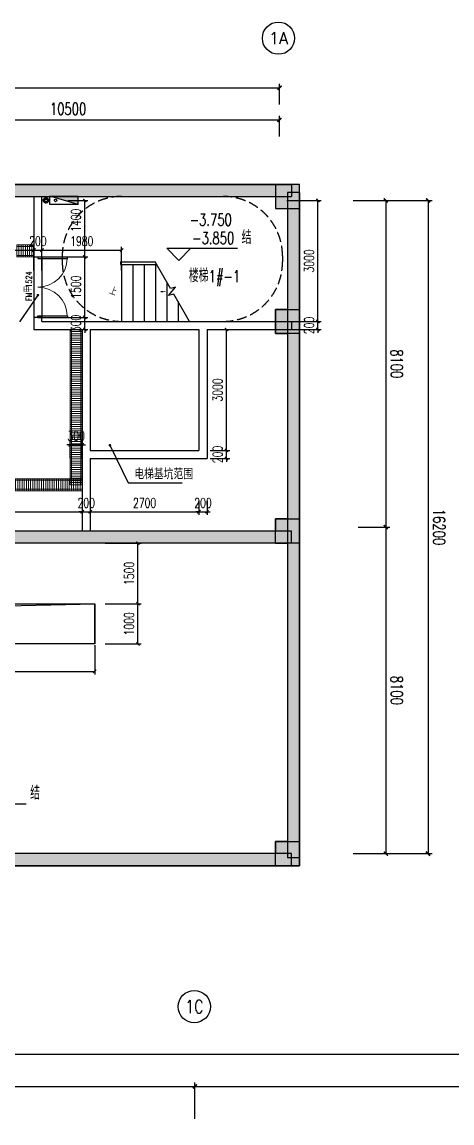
# Model space of a CAD drawing. Extents: x -474411 to 577939, y 0 to 1014176.
# Drawn here: x -165249 to -154570, y 838940 to 866246 of the extents above; entities that cross this region are included whole.
import ezdxf
from ezdxf.enums import TextEntityAlignment as Align

# ---------------------------------------------------------------- set-up
doc = ezdxf.new("R2010")
doc.units = 0
doc.header["$LTSCALE"] = 1000
doc.header["$MEASUREMENT"] = 0
doc.linetypes.add('DASH', pattern=[0.35, 0.25, -0.1])
doc.layers.get('Defpoints').update_dxf_attribs({"color": 210})
for name, color, linetype in [('A-AXIS-D', 1, 'Continuous'), ('A-AXIS-DP', 126, 'Continuous'), ('A-AXIS-SYMB', 3, 'Continuous'), ('A-STAIR', 150, 'Continuous'), ('A-TEXT', 61, 'Continuous'), ('A-WINDOW', 140, 'Continuous'), ('A-防火门窗', 1, 'Continuous'), ('AS-COLN', 6, 'Continuous'), ('AS-WALL', 40, 'Continuous'), ('AS-结构边线层', 200, 'Continuous'), ('PUB_HATCH', 8, 'Continuous'), ('PUB_TEXT', 7, 'Continuous'), ('SB_ZF消火栓', 10, 'Continuous'), ('建-墙-填充', 8, 'Continuous'), ('建-文字', 7, 'Continuous'), ('建-标高', 3, 'Continuous'), ('建-箭头', 3, 'Continuous'), ('建-门窗编号', 7, 'Continuous')]:
    doc.layers.add(name, color=color, linetype=linetype)
doc.layers.add('A-WALL-HATCH', color=8, linetype='Continuous', lineweight=13)
doc.layers.add('LG-ZF消防', color=1, linetype='Continuous', lineweight=60)
doc.styles.add('_TCH_AXIS', font='COMPLEX', dxfattribs={"bigfont": 'GBCBIG'})
doc.styles.add('_TCH_DIM', font='SIMPLEX', dxfattribs={"bigfont": 'GBCBIG'})
doc.styles.add('_TCH_DIM_T3', font='SIMPLEX', dxfattribs={"width": 0.705882, "bigfont": 'GBCBIG'})
doc.styles.add('A-DIM_T3', font='SIMPLEX', dxfattribs={"width": 0.705882, "bigfont": 'GBCBIG'})
doc.styles.add('A-STANDARD', font='SIMPLEX', dxfattribs={"bigfont": 'GBCBIG'})
doc.styles.add('A-WIN-LABEL', font='SIMPLEX', dxfattribs={"bigfont": 'GBCBIG'})
doc.dimstyles.new('_TCH_ARCH&&100', dxfattribs={"dimtxt": 297.5, "dimasz": 100, "dimexe": 100, "dimexo": 100, "dimgap": 126.25, "dimtad": 1, "dimdec": 0, "dimzin": 0, "dimdsep": 46, "dimtxsty": '_TCH_DIM_T3', "dimblk": 'ARCHTICK', "dimcen": 0.09, "dimclrt": 7, "dimazin": 2, "dimtfac": 1, "dimtdec": 0, "dimtix": 1, "dimtmove": 2, "dimatfit": 3, "dimfxl": 0, "dimtolj": 1, "dimtzin": 0, "dimarcsym": 0})
doc.dimstyles.new('_TCH_ARCH&&80', dxfattribs={"dimtxt": 238, "dimasz": 80, "dimexe": 80, "dimexo": 80, "dimgap": 101, "dimtad": 1, "dimdec": 0, "dimzin": 0, "dimdsep": 46, "dimtxsty": '_TCH_DIM_T3', "dimblk": 'ARCHTICK', "dimcen": 0.09, "dimclrt": 7, "dimazin": 2, "dimtfac": 1, "dimtdec": 0, "dimtix": 1, "dimtmove": 2, "dimatfit": 3, "dimfxl": 0, "dimtolj": 1, "dimtzin": 0, "dimarcsym": 0})
doc.dimstyles.new('A-DIM&&100', dxfattribs={"dimtxt": 297.5, "dimasz": 100, "dimexe": 100, "dimexo": 100, "dimgap": 126.25, "dimtad": 1, "dimdec": 0, "dimzin": 0, "dimdsep": 46, "dimtxsty": 'A-DIM_T3', "dimblk": 'ARCHTICK', "dimcen": 0.09, "dimclrt": 7, "dimazin": 2, "dimtfac": 1, "dimtdec": 0, "dimtix": 1, "dimtmove": 2, "dimatfit": 3, "dimfxl": 0, "dimtolj": 1, "dimtzin": 0, "dimarcsym": 0})

# ---------------------------------------------------------------- blocks, each defined once
blk = doc.blocks.new('43243')
at = {"layer": 'AS-结构边线层', "color": 8}
for points in [[(-173954, 845320), (-158354, 845320), (-158354, 862220), (-173954, 862220)], [(-171854, 851820), (-163444, 851820), (-163444, 850820), (-171854, 850820)]]:
    blk.add_lwpolyline(points, close=True, dxfattribs=at)
blk.add_lwpolyline([(-171854, 850820), (-171490, 851630), (-163444, 851820)], dxfattribs=at)
blk = doc.blocks.new('234243242332')
at = {"layer": 'SB_ZF消火栓'}
blk.add_hatch(color=8, dxfattribs=at).paths.add_polyline_path([(-164554, 861923), (-163854, 861923), (-163854, 861723)])
at = {"layer": 'LG-ZF消防', "color": 8, "linetype": 'Continuous'}
blk.add_circle((-164654, 861823), 50, dxfattribs=at)
at = {"layer": 'SB_ZF消火栓', "color": 8}
for p, q in [((-164554, 861723), (-164554, 861923)), ((-164554, 861923), (-163854, 861923)), ((-163854, 861723), (-164554, 861923)), ((-163854, 861723), (-163854, 861923)), ((-163854, 861723), (-164554, 861723))]:
    blk.add_line(p, q, dxfattribs=at)
blk.add_circle((-164414, 861823), 32.5, dxfattribs=at)
blk = doc.blocks.new('w4324323333')
at = {"layer": 'AS-COLN', "color": 8, "ltscale": 500}
for points in [[(-158954, 861620), (-158354, 861620), (-158354, 862220), (-158954, 862220)], [(-158954, 859120), (-158354, 859120), (-158354, 858520), (-158954, 858520)], [(-158954, 853920), (-158354, 853920), (-158354, 853320), (-158954, 853320)], [(-158954, 845920), (-158357, 845920), (-158357, 845320), (-158954, 845320)]]:
    blk.add_lwpolyline(points, close=True, dxfattribs=at)
blk = doc.blocks.new('_ArchTick')
at = {"color": 0, "linetype": 'ByBlock', "const_width": 0.4}
blk.add_lwpolyline([(-0.5, -0.5), (0.5, 0.5)], dxfattribs=at)
blk = doc.blocks.new('*D1062')
at = {"layer": 'A-AXIS-DP', "color": 0, "lineweight": -2}
for p, q in [((-160574, 858620), (-160091, 858620)), ((-160171, 855620), (-160171, 858620)), ((-160574, 855620), (-160091, 855620))]:
    blk.add_line(p, q, dxfattribs=at)
at = {"layer": 'Defpoints', "color": 0}
for p in [(-160654, 858620), (-160171, 858620), (-160654, 855620)]:
    blk.add_point(p, dxfattribs=at)
at = {"layer": 'A-AXIS-DP', "color": 0, "lineweight": -2, "xscale": 80, "yscale": 80, "zscale": 80}
for p, rotation in [((-160171, 858620), 90), ((-160171, 855620), 270)]:
    blk.add_blockref('_ArchTick', p, dxfattribs=dict(at, rotation=rotation))
at = {"layer": 'A-AXIS-DP', "color": 7, "insert": (-160391, 857120), "char_height": 238, "attachment_point": 5, "rotation": 90, "style": '_TCH_DIM_T3'}
blk.add_mtext('\\A1;3000', dxfattribs=at)
blk = doc.blocks.new('*D1061')
at = {"layer": 'A-AXIS-DP', "color": 0, "lineweight": -2}
for p, q in [((-160574, 855620), (-160091, 855620)), ((-160171, 855620), (-160171, 855700)), ((-160171, 855420), (-160171, 855620)), ((-160574, 855420), (-160091, 855420)), ((-160171, 855420), (-160171, 855340))]:
    blk.add_line(p, q, dxfattribs=at)
at = {"layer": 'Defpoints', "color": 0}
for p in [(-160654, 855620), (-160171, 855620), (-160654, 855420)]:
    blk.add_point(p, dxfattribs=at)
at = {"layer": 'A-AXIS-DP', "color": 0, "lineweight": -2, "xscale": 80, "yscale": 80, "zscale": 80}
for p, rotation in [((-160171, 855620), 270), ((-160171, 855420), 90)]:
    blk.add_blockref('_ArchTick', p, dxfattribs=dict(at, rotation=rotation))
at = {"layer": 'A-AXIS-DP', "color": 7, "insert": (-160391, 855520), "char_height": 238, "attachment_point": 5, "rotation": 90, "style": '_TCH_DIM_T3'}
blk.add_mtext('\\A1;200', dxfattribs=at)
blk = doc.blocks.new('*D1043')
at = {"layer": 'A-AXIS-DP', "color": 0, "lineweight": -2}
for p, q in [((-164054, 855430), (-164054, 855840)), ((-163754, 855430), (-163754, 855840)), ((-164054, 855760), (-164134, 855760)), ((-164054, 855760), (-163754, 855760)), ((-163754, 855760), (-163674, 855760))]:
    blk.add_line(p, q, dxfattribs=at)
at = {"layer": 'Defpoints', "color": 0}
for p in [(-163754, 855760), (-164054, 855350), (-163754, 855350)]:
    blk.add_point(p, dxfattribs=at)
at = {"layer": 'A-AXIS-DP', "color": 0, "lineweight": -2, "xscale": 80, "yscale": 80, "zscale": 80}
blk.add_blockref('_ArchTick', (-164054, 855760), dxfattribs=at)
at = {"layer": 'A-AXIS-DP', "color": 0, "lineweight": -2, "xscale": 80, "yscale": 80, "zscale": 80, "rotation": 180}
blk.add_blockref('_ArchTick', (-163754, 855760), dxfattribs=at)
at = {"layer": 'A-AXIS-DP', "color": 7, "insert": (-163904, 855980), "char_height": 238, "attachment_point": 5, "style": '_TCH_DIM_T3'}
blk.add_mtext('\\A1;300', dxfattribs=at)
blk = doc.blocks.new('*D1035')
at = {"layer": 'A-AXIS-DP', "color": 0, "lineweight": -2}
for p, q in [((-169354, 850790), (-169354, 850060)), ((-163444, 850790), (-163444, 850060)), ((-169354, 850140), (-163444, 850140))]:
    blk.add_line(p, q, dxfattribs=at)
at = {"layer": 'Defpoints', "color": 0}
for p in [(-169354, 850870), (-163444, 850870), (-163444, 850140)]:
    blk.add_point(p, dxfattribs=at)
at = {"layer": 'A-AXIS-DP', "color": 0, "lineweight": -2, "xscale": 80, "yscale": 80, "zscale": 80, "rotation": 180}
blk.add_blockref('_ArchTick', (-169354, 850140), dxfattribs=at)
at = {"layer": 'A-AXIS-DP', "color": 0, "lineweight": -2, "xscale": 80, "yscale": 80, "zscale": 80}
blk.add_blockref('_ArchTick', (-163444, 850140), dxfattribs=at)
at = {"layer": 'A-AXIS-DP', "color": 7, "insert": (-166399, 850360), "char_height": 238, "attachment_point": 5, "style": '_TCH_DIM_T3'}
blk.add_mtext('\\A1;5910', dxfattribs=at)
blk = doc.blocks.new('*D1034')
at = {"layer": 'A-AXIS-DP', "color": 0, "lineweight": -2}
for p, q in [((-163184, 853320), (-162290, 853320)), ((-162370, 851820), (-162370, 853320)), ((-163184, 851820), (-162290, 851820))]:
    blk.add_line(p, q, dxfattribs=at)
at = {"layer": 'Defpoints', "color": 0}
for p in [(-163264, 853320), (-162370, 853320), (-163264, 851820)]:
    blk.add_point(p, dxfattribs=at)
at = {"layer": 'A-AXIS-DP', "color": 0, "lineweight": -2, "xscale": 80, "yscale": 80, "zscale": 80}
for p, rotation in [((-162370, 853320), 90), ((-162370, 851820), 270)]:
    blk.add_blockref('_ArchTick', p, dxfattribs=dict(at, rotation=rotation))
at = {"layer": 'A-AXIS-DP', "color": 7, "insert": (-162590, 852570), "char_height": 238, "attachment_point": 5, "rotation": 90, "style": '_TCH_DIM_T3'}
blk.add_mtext('\\A1;1500', dxfattribs=at)
blk = doc.blocks.new('*D1033')
at = {"layer": 'A-AXIS-DP', "color": 0, "lineweight": -2}
for p, q in [((-163184, 851820), (-162290, 851820)), ((-162370, 850820), (-162370, 851820)), ((-163184, 850820), (-162290, 850820))]:
    blk.add_line(p, q, dxfattribs=at)
at = {"layer": 'Defpoints', "color": 0}
for p in [(-163264, 851820), (-162370, 851820), (-163264, 850820)]:
    blk.add_point(p, dxfattribs=at)
at = {"layer": 'A-AXIS-DP', "color": 0, "lineweight": -2, "xscale": 80, "yscale": 80, "zscale": 80}
for p, rotation in [((-162370, 851820), 90), ((-162370, 850820), 270)]:
    blk.add_blockref('_ArchTick', p, dxfattribs=dict(at, rotation=rotation))
at = {"layer": 'A-AXIS-DP', "color": 7, "insert": (-162590, 851320), "char_height": 238, "attachment_point": 5, "rotation": 90, "style": '_TCH_DIM_T3'}
blk.add_mtext('\\A1;1000', dxfattribs=at)
blk = doc.blocks.new('*D1029')
at = {"layer": 'A-AXIS-DP', "color": 0, "lineweight": -2}
for p, q in [((-169354, 854370), (-169354, 854020)), ((-163754, 854370), (-163754, 854020)), ((-169354, 854100), (-163754, 854100))]:
    blk.add_line(p, q, dxfattribs=at)
at = {"layer": 'Defpoints', "color": 0}
for p in [(-169354, 854450), (-163754, 854450), (-163754, 854100)]:
    blk.add_point(p, dxfattribs=at)
at = {"layer": 'A-AXIS-DP', "color": 0, "lineweight": -2, "xscale": 80, "yscale": 80, "zscale": 80, "rotation": 180}
blk.add_blockref('_ArchTick', (-169354, 854100), dxfattribs=at)
at = {"layer": 'A-AXIS-DP', "color": 0, "lineweight": -2, "xscale": 80, "yscale": 80, "zscale": 80}
blk.add_blockref('_ArchTick', (-163754, 854100), dxfattribs=at)
at = {"layer": 'A-AXIS-DP', "color": 7, "insert": (-166554, 854320), "char_height": 238, "attachment_point": 5, "style": '_TCH_DIM_T3'}
blk.add_mtext('\\A1;5600', dxfattribs=at)
blk = doc.blocks.new('*D1028')
at = {"layer": 'A-AXIS-DP', "color": 0, "lineweight": -2}
for p, q in [((-163754, 854370), (-163754, 854020)), ((-163554, 854370), (-163554, 854020)), ((-163754, 854100), (-163834, 854100)), ((-163754, 854100), (-163554, 854100)), ((-163554, 854100), (-163474, 854100))]:
    blk.add_line(p, q, dxfattribs=at)
at = {"layer": 'Defpoints', "color": 0}
for p in [(-163754, 854450), (-163554, 854450), (-163554, 854100)]:
    blk.add_point(p, dxfattribs=at)
at = {"layer": 'A-AXIS-DP', "color": 0, "lineweight": -2, "xscale": 80, "yscale": 80, "zscale": 80}
blk.add_blockref('_ArchTick', (-163754, 854100), dxfattribs=at)
at = {"layer": 'A-AXIS-DP', "color": 0, "lineweight": -2, "xscale": 80, "yscale": 80, "zscale": 80, "rotation": 180}
blk.add_blockref('_ArchTick', (-163554, 854100), dxfattribs=at)
at = {"layer": 'A-AXIS-DP', "color": 7, "insert": (-163654, 854320), "char_height": 238, "attachment_point": 5, "style": '_TCH_DIM_T3'}
blk.add_mtext('\\A1;200', dxfattribs=at)
blk = doc.blocks.new('*D1027')
at = {"layer": 'A-AXIS-DP', "color": 0, "lineweight": -2}
for p, q in [((-163554, 854370), (-163554, 854020)), ((-160854, 854370), (-160854, 854020)), ((-163554, 854100), (-160854, 854100))]:
    blk.add_line(p, q, dxfattribs=at)
at = {"layer": 'Defpoints', "color": 0}
for p in [(-163554, 854450), (-160854, 854450), (-160854, 854100)]:
    blk.add_point(p, dxfattribs=at)
at = {"layer": 'A-AXIS-DP', "color": 0, "lineweight": -2, "xscale": 80, "yscale": 80, "zscale": 80, "rotation": 180}
blk.add_blockref('_ArchTick', (-163554, 854100), dxfattribs=at)
at = {"layer": 'A-AXIS-DP', "color": 0, "lineweight": -2, "xscale": 80, "yscale": 80, "zscale": 80}
blk.add_blockref('_ArchTick', (-160854, 854100), dxfattribs=at)
at = {"layer": 'A-AXIS-DP', "color": 7, "insert": (-162204, 854320), "char_height": 238, "attachment_point": 5, "style": '_TCH_DIM_T3'}
blk.add_mtext('\\A1;2700', dxfattribs=at)
blk = doc.blocks.new('*D1026')
at = {"layer": 'A-AXIS-DP', "color": 0, "lineweight": -2}
for p, q in [((-160854, 854370), (-160854, 854020)), ((-160654, 854370), (-160654, 854020)), ((-160854, 854100), (-160934, 854100)), ((-160854, 854100), (-160654, 854100)), ((-160654, 854100), (-160574, 854100))]:
    blk.add_line(p, q, dxfattribs=at)
at = {"layer": 'Defpoints', "color": 0}
for p in [(-160854, 854450), (-160654, 854450), (-160654, 854100)]:
    blk.add_point(p, dxfattribs=at)
at = {"layer": 'A-AXIS-DP', "color": 0, "lineweight": -2, "xscale": 80, "yscale": 80, "zscale": 80}
blk.add_blockref('_ArchTick', (-160854, 854100), dxfattribs=at)
at = {"layer": 'A-AXIS-DP', "color": 0, "lineweight": -2, "xscale": 80, "yscale": 80, "zscale": 80, "rotation": 180}
blk.add_blockref('_ArchTick', (-160654, 854100), dxfattribs=at)
at = {"layer": 'A-AXIS-DP', "color": 7, "insert": (-160754, 854320), "char_height": 238, "attachment_point": 5, "style": '_TCH_DIM_T3'}
blk.add_mtext('\\A1;200', dxfattribs=at)
blk = doc.blocks.new('*D1025')
at = {"layer": 'A-AXIS-DP', "color": 0, "lineweight": -2}
for p, q in [((-158674, 861820), (-157820, 861820)), ((-157900, 858820), (-157900, 861820)), ((-158674, 858820), (-157820, 858820))]:
    blk.add_line(p, q, dxfattribs=at)
at = {"layer": 'Defpoints', "color": 0}
for p in [(-158754, 861820), (-157900, 861820), (-158754, 858820)]:
    blk.add_point(p, dxfattribs=at)
at = {"layer": 'A-AXIS-DP', "color": 0, "lineweight": -2, "xscale": 80, "yscale": 80, "zscale": 80}
for p, rotation in [((-157900, 861820), 90), ((-157900, 858820), 270)]:
    blk.add_blockref('_ArchTick', p, dxfattribs=dict(at, rotation=rotation))
at = {"layer": 'A-AXIS-DP', "color": 7, "insert": (-158120, 860320), "char_height": 238, "attachment_point": 5, "rotation": 90, "style": '_TCH_DIM_T3'}
blk.add_mtext('\\A1;3000', dxfattribs=at)
blk = doc.blocks.new('*D1024')
at = {"layer": 'A-AXIS-DP', "color": 0, "lineweight": -2}
for p, q in [((-158674, 858820), (-157820, 858820)), ((-157900, 858820), (-157900, 858900)), ((-157900, 858620), (-157900, 858820)), ((-158674, 858620), (-157820, 858620)), ((-157900, 858620), (-157900, 858540))]:
    blk.add_line(p, q, dxfattribs=at)
at = {"layer": 'Defpoints', "color": 0}
for p in [(-158754, 858820), (-157900, 858820), (-158754, 858620)]:
    blk.add_point(p, dxfattribs=at)
at = {"layer": 'A-AXIS-DP', "color": 0, "lineweight": -2, "xscale": 80, "yscale": 80, "zscale": 80}
for p, rotation in [((-157900, 858820), 270), ((-157900, 858620), 90)]:
    blk.add_blockref('_ArchTick', p, dxfattribs=dict(at, rotation=rotation))
at = {"layer": 'A-AXIS-DP', "color": 7, "insert": (-158120, 858720), "char_height": 238, "attachment_point": 5, "rotation": 90, "style": '_TCH_DIM_T3'}
blk.add_mtext('\\A1;200', dxfattribs=at)
blk = doc.blocks.new('*D1023')
at = {"layer": 'A-AXIS-DP', "color": 0, "lineweight": -2}
for p, q in [((-169354, 860080), (-169354, 860670)), ((-169354, 860590), (-164954, 860590)), ((-164954, 860080), (-164954, 860670))]:
    blk.add_line(p, q, dxfattribs=at)
at = {"layer": 'Defpoints', "color": 0}
for p in [(-164954, 860590), (-169354, 860000), (-164954, 860000)]:
    blk.add_point(p, dxfattribs=at)
at = {"layer": 'A-AXIS-DP', "color": 0, "lineweight": -2, "xscale": 80, "yscale": 80, "zscale": 80, "rotation": 180}
blk.add_blockref('_ArchTick', (-169354, 860590), dxfattribs=at)
at = {"layer": 'A-AXIS-DP', "color": 0, "lineweight": -2, "xscale": 80, "yscale": 80, "zscale": 80}
blk.add_blockref('_ArchTick', (-164954, 860590), dxfattribs=at)
at = {"layer": 'A-AXIS-DP', "color": 7, "insert": (-167154, 860810), "char_height": 238, "attachment_point": 5, "style": '_TCH_DIM_T3'}
blk.add_mtext('\\A1;4400', dxfattribs=at)
blk = doc.blocks.new('*D1022')
at = {"layer": 'A-AXIS-DP', "color": 0, "lineweight": -2}
for p, q in [((-164954, 860590), (-165034, 860590)), ((-164954, 860080), (-164954, 860670)), ((-164954, 860590), (-164754, 860590)), ((-164754, 860080), (-164754, 860670)), ((-164754, 860590), (-164674, 860590))]:
    blk.add_line(p, q, dxfattribs=at)
at = {"layer": 'Defpoints', "color": 0}
for p in [(-164754, 860590), (-164954, 860000), (-164754, 860000)]:
    blk.add_point(p, dxfattribs=at)
at = {"layer": 'A-AXIS-DP', "color": 0, "lineweight": -2, "xscale": 80, "yscale": 80, "zscale": 80}
blk.add_blockref('_ArchTick', (-164954, 860590), dxfattribs=at)
at = {"layer": 'A-AXIS-DP', "color": 0, "lineweight": -2, "xscale": 80, "yscale": 80, "zscale": 80, "rotation": 180}
blk.add_blockref('_ArchTick', (-164754, 860590), dxfattribs=at)
at = {"layer": 'A-AXIS-DP', "color": 7, "insert": (-164854, 860810), "char_height": 238, "attachment_point": 5, "style": '_TCH_DIM_T3'}
blk.add_mtext('\\A1;200', dxfattribs=at)
blk = doc.blocks.new('*D1021')
at = {"layer": 'A-AXIS-DP', "color": 0, "lineweight": -2}
for p, q in [((-164754, 860080), (-164754, 860670)), ((-164754, 860590), (-162774, 860590)), ((-162774, 860080), (-162774, 860670))]:
    blk.add_line(p, q, dxfattribs=at)
at = {"layer": 'Defpoints', "color": 0}
for p in [(-162774, 860590), (-164754, 860000), (-162774, 860000)]:
    blk.add_point(p, dxfattribs=at)
at = {"layer": 'A-AXIS-DP', "color": 0, "lineweight": -2, "xscale": 80, "yscale": 80, "zscale": 80, "rotation": 180}
blk.add_blockref('_ArchTick', (-164754, 860590), dxfattribs=at)
at = {"layer": 'A-AXIS-DP', "color": 0, "lineweight": -2, "xscale": 80, "yscale": 80, "zscale": 80}
blk.add_blockref('_ArchTick', (-162774, 860590), dxfattribs=at)
at = {"layer": 'A-AXIS-DP', "color": 7, "insert": (-163764, 860810), "char_height": 238, "attachment_point": 5, "style": '_TCH_DIM_T3'}
blk.add_mtext('\\A1;1980', dxfattribs=at)
blk = doc.blocks.new('*D1020')
at = {"layer": 'A-AXIS-DP', "color": 0, "lineweight": -2}
for p, q in [((-164113, 861820), (-163610, 861820)), ((-163690, 860420), (-163690, 861820)), ((-164113, 860420), (-163610, 860420))]:
    blk.add_line(p, q, dxfattribs=at)
at = {"layer": 'Defpoints', "color": 0}
for p in [(-164193, 861820), (-163690, 861820), (-164193, 860420)]:
    blk.add_point(p, dxfattribs=at)
at = {"layer": 'A-AXIS-DP', "color": 0, "lineweight": -2, "xscale": 80, "yscale": 80, "zscale": 80}
for p, rotation in [((-163690, 861820), 90), ((-163690, 860420), 270)]:
    blk.add_blockref('_ArchTick', p, dxfattribs=dict(at, rotation=rotation))
at = {"layer": 'A-AXIS-DP', "color": 7, "insert": (-163910, 861330), "char_height": 238, "attachment_point": 5, "rotation": 90, "style": '_TCH_DIM_T3'}
blk.add_mtext('\\A1;1400', dxfattribs=at)
blk = doc.blocks.new('*D1019')
at = {"layer": 'A-AXIS-DP', "color": 0, "lineweight": -2}
for p, q in [((-164113, 860420), (-163610, 860420)), ((-163690, 858920), (-163690, 860420)), ((-164113, 858920), (-163610, 858920))]:
    blk.add_line(p, q, dxfattribs=at)
at = {"layer": 'Defpoints', "color": 0}
for p in [(-164193, 860420), (-163690, 860420), (-164193, 858920)]:
    blk.add_point(p, dxfattribs=at)
at = {"layer": 'A-AXIS-DP', "color": 0, "lineweight": -2, "xscale": 80, "yscale": 80, "zscale": 80}
for p, rotation in [((-163690, 860420), 90), ((-163690, 858920), 270)]:
    blk.add_blockref('_ArchTick', p, dxfattribs=dict(at, rotation=rotation))
at = {"layer": 'A-AXIS-DP', "color": 7, "insert": (-163910, 859670), "char_height": 238, "attachment_point": 5, "rotation": 90, "style": '_TCH_DIM_T3'}
blk.add_mtext('\\A1;1500', dxfattribs=at)
blk = doc.blocks.new('*D1018')
at = {"layer": 'A-AXIS-DP', "color": 0, "lineweight": -2}
for p, q in [((-164113, 858920), (-163610, 858920)), ((-163690, 858920), (-163690, 859000)), ((-163690, 858620), (-163690, 858920)), ((-164113, 858620), (-163610, 858620)), ((-163690, 858620), (-163690, 858540))]:
    blk.add_line(p, q, dxfattribs=at)
at = {"layer": 'Defpoints', "color": 0}
for p in [(-164193, 858920), (-163690, 858920), (-164193, 858620)]:
    blk.add_point(p, dxfattribs=at)
at = {"layer": 'A-AXIS-DP', "color": 0, "lineweight": -2, "xscale": 80, "yscale": 80, "zscale": 80}
for p, rotation in [((-163690, 858920), 270), ((-163690, 858620), 90)]:
    blk.add_blockref('_ArchTick', p, dxfattribs=dict(at, rotation=rotation))
at = {"layer": 'A-AXIS-DP', "color": 7, "insert": (-163910, 858770), "char_height": 238, "attachment_point": 5, "rotation": 90, "style": '_TCH_DIM_T3'}
blk.add_mtext('\\A1;300', dxfattribs=at)
blk = doc.blocks.new('$LinePat$饰面砖')
at = {"color": 0}
for p, q in [((0, 0), (70, 0)), ((0, 0), (0, -100)), ((17.5, 0), (17.5, -100)), ((35, 0), (35, -100)), ((52.5, 0), (52.5, -100)), ((70, 0), (70, -100)), ((0, -100), (70, -100))]:
    blk.add_line(p, q, dxfattribs=at)
at = {"color": 0, "linetype": 'DASH'}
for p, q in [((0, -12.5), (70, -12.5)), ((0, -87.5), (70, -87.5))]:
    blk.add_line(p, q, dxfattribs=at)
blk = doc.blocks.new('*D500')
at = {"layer": 'A-AXIS-D', "color": 0, "lineweight": -2}
for p, q in [((-177454, 839040), (-177454, 839947)), ((-160954, 839040), (-160954, 839947)), ((-177454, 839847), (-160954, 839847))]:
    blk.add_line(p, q, dxfattribs=at)
at = {"layer": 'Defpoints', "color": 0}
for p in [(-160954, 839847), (-177454, 838940), (-160954, 838940)]:
    blk.add_point(p, dxfattribs=at)
at = {"layer": 'A-AXIS-D', "color": 0, "lineweight": -2, "xscale": 100, "yscale": 100, "zscale": 100, "rotation": 180}
blk.add_blockref('_ArchTick', (-177454, 839847), dxfattribs=at)
at = {"layer": 'A-AXIS-D', "color": 0, "lineweight": -2, "xscale": 100, "yscale": 100, "zscale": 100}
blk.add_blockref('_ArchTick', (-160954, 839847), dxfattribs=at)
at = {"layer": 'A-AXIS-D', "color": 7, "insert": (-169204, 840122), "char_height": 297.5, "attachment_point": 5, "style": '_TCH_DIM_T3'}
blk.add_mtext('\\A1;16500', dxfattribs=at)
blk = doc.blocks.new('*D501')
at = {"layer": 'A-AXIS-D', "color": 0, "lineweight": -2}
for p, q in [((-160954, 839040), (-160954, 839947)), ((-144454, 839040), (-144454, 839947)), ((-160954, 839847), (-144454, 839847))]:
    blk.add_line(p, q, dxfattribs=at)
at = {"layer": 'Defpoints', "color": 0}
for p in [(-144454, 839847), (-160954, 838940), (-144454, 838940)]:
    blk.add_point(p, dxfattribs=at)
at = {"layer": 'A-AXIS-D', "color": 0, "lineweight": -2, "xscale": 100, "yscale": 100, "zscale": 100, "rotation": 180}
blk.add_blockref('_ArchTick', (-160954, 839847), dxfattribs=at)
at = {"layer": 'A-AXIS-D', "color": 0, "lineweight": -2, "xscale": 100, "yscale": 100, "zscale": 100}
blk.add_blockref('_ArchTick', (-144454, 839847), dxfattribs=at)
at = {"layer": 'A-AXIS-D', "color": 7, "insert": (-152704, 840122), "char_height": 297.5, "attachment_point": 5, "style": '_TCH_DIM_T3'}
blk.add_mtext('\\A1;16500', dxfattribs=at)
blk = doc.blocks.new('*D618')
at = {"layer": 'A-AXIS-D', "color": 0, "lineweight": -2}
for p, q in [((-169354, 863403), (-169354, 863917)), ((-169354, 863817), (-158854, 863817)), ((-158854, 863403), (-158854, 863917))]:
    blk.add_line(p, q, dxfattribs=at)
at = {"layer": 'Defpoints', "color": 0}
for p in [(-158854, 863817), (-169354, 863303), (-158854, 863303)]:
    blk.add_point(p, dxfattribs=at)
at = {"layer": 'A-AXIS-D', "color": 0, "lineweight": -2, "xscale": 100, "yscale": 100, "zscale": 100, "rotation": 180}
blk.add_blockref('_ArchTick', (-169354, 863817), dxfattribs=at)
at = {"layer": 'A-AXIS-D', "color": 0, "lineweight": -2, "xscale": 100, "yscale": 100, "zscale": 100}
blk.add_blockref('_ArchTick', (-158854, 863817), dxfattribs=at)
at = {"layer": 'A-AXIS-D', "color": 7, "insert": (-164104, 864092), "char_height": 297.5, "attachment_point": 5, "style": '_TCH_DIM_T3'}
blk.add_mtext('\\A1;10500', dxfattribs=at)
blk = doc.blocks.new('*D619')
at = {"layer": 'A-AXIS-D', "color": 0, "lineweight": -2}
for p, q in [((-156901, 861820), (-156114, 861820)), ((-156214, 861820), (-156214, 853720)), ((-156901, 853720), (-156114, 853720))]:
    blk.add_line(p, q, dxfattribs=at)
at = {"layer": 'Defpoints', "color": 0}
for p in [(-157001, 861820), (-157001, 853720), (-156214, 853720)]:
    blk.add_point(p, dxfattribs=at)
at = {"layer": 'A-AXIS-D', "color": 0, "lineweight": -2, "xscale": 100, "yscale": 100, "zscale": 100}
for p, rotation in [((-156214, 861820), 90), ((-156214, 853720), 270)]:
    blk.add_blockref('_ArchTick', p, dxfattribs=dict(at, rotation=rotation))
at = {"layer": 'A-AXIS-D', "color": 7, "insert": (-155939, 857770), "char_height": 297.5, "attachment_point": 5, "rotation": 270, "style": 'A-DIM_T3'}
blk.add_mtext('\\A1;8100', dxfattribs=at)
blk = doc.blocks.new('*D620')
at = {"layer": 'A-AXIS-D', "color": 0, "lineweight": -2}
for p, q in [((-156901, 853720), (-156114, 853720)), ((-156214, 853720), (-156214, 845620)), ((-156901, 845620), (-156114, 845620))]:
    blk.add_line(p, q, dxfattribs=at)
at = {"layer": 'Defpoints', "color": 0}
for p in [(-157001, 853720), (-157001, 845620), (-156214, 845620)]:
    blk.add_point(p, dxfattribs=at)
at = {"layer": 'A-AXIS-D', "color": 0, "lineweight": -2, "xscale": 100, "yscale": 100, "zscale": 100}
for p, rotation in [((-156214, 853720), 90), ((-156214, 845620), 270)]:
    blk.add_blockref('_ArchTick', p, dxfattribs=dict(at, rotation=rotation))
at = {"layer": 'A-AXIS-D', "color": 7, "insert": (-155939, 849670), "char_height": 297.5, "attachment_point": 5, "rotation": 270, "style": 'A-DIM_T3'}
blk.add_mtext('\\A1;8100', dxfattribs=at)
blk = doc.blocks.new('*D623')
at = {"layer": 'A-AXIS-D', "color": 0, "lineweight": -2}
for p, q in [((-254554, 839140), (-254554, 840747)), ((-254554, 840647), (-128054, 840647)), ((-128054, 839140), (-128054, 840747))]:
    blk.add_line(p, q, dxfattribs=at)
at = {"layer": 'Defpoints', "color": 0}
for p in [(-128054, 840647), (-254554, 839040), (-128054, 839040)]:
    blk.add_point(p, dxfattribs=at)
at = {"layer": 'A-AXIS-D', "color": 0, "lineweight": -2, "xscale": 100, "yscale": 100, "zscale": 100, "rotation": 180}
blk.add_blockref('_ArchTick', (-254554, 840647), dxfattribs=at)
at = {"layer": 'A-AXIS-D', "color": 0, "lineweight": -2, "xscale": 100, "yscale": 100, "zscale": 100}
blk.add_blockref('_ArchTick', (-128054, 840647), dxfattribs=at)
at = {"layer": 'A-AXIS-D', "color": 7, "insert": (-191304, 840922), "char_height": 297.5, "attachment_point": 5, "style": '_TCH_DIM_T3'}
blk.add_mtext('\\A1;126500', dxfattribs=at)
blk = doc.blocks.new('*D624')
at = {"layer": 'A-AXIS-D', "color": 0, "lineweight": -2}
for p, q in [((-174454, 864203), (-174454, 864717)), ((-174454, 864617), (-158854, 864617)), ((-158854, 864203), (-158854, 864717))]:
    blk.add_line(p, q, dxfattribs=at)
at = {"layer": 'Defpoints', "color": 0}
for p in [(-158854, 864617), (-174454, 864103), (-158854, 864103)]:
    blk.add_point(p, dxfattribs=at)
at = {"layer": 'A-AXIS-D', "color": 0, "lineweight": -2, "xscale": 100, "yscale": 100, "zscale": 100, "rotation": 180}
blk.add_blockref('_ArchTick', (-174454, 864617), dxfattribs=at)
at = {"layer": 'A-AXIS-D', "color": 0, "lineweight": -2, "xscale": 100, "yscale": 100, "zscale": 100}
blk.add_blockref('_ArchTick', (-158854, 864617), dxfattribs=at)
at = {"layer": 'A-AXIS-D', "color": 7, "insert": (-166654, 864892), "char_height": 297.5, "attachment_point": 5, "style": '_TCH_DIM_T3'}
blk.add_mtext('\\A1;15600', dxfattribs=at)
blk = doc.blocks.new('*D597')
at = {"layer": 'A-AXIS-D', "color": 0, "lineweight": -2}
for p, q in [((-157026, 861820), (-155065, 861820)), ((-155165, 861820), (-155165, 845620)), ((-157026, 845620), (-155065, 845620))]:
    blk.add_line(p, q, dxfattribs=at)
at = {"layer": 'Defpoints', "color": 0}
for p in [(-157126, 861820), (-157126, 845620), (-155165, 845620)]:
    blk.add_point(p, dxfattribs=at)
at = {"layer": 'A-AXIS-D', "color": 0, "lineweight": -2, "xscale": 100, "yscale": 100, "zscale": 100}
for p, rotation in [((-155165, 861820), 90), ((-155165, 845620), 270)]:
    blk.add_blockref('_ArchTick', p, dxfattribs=dict(at, rotation=rotation))
at = {"layer": 'A-AXIS-D', "color": 7, "insert": (-154890, 853720), "char_height": 297.5, "attachment_point": 5, "rotation": 270, "style": '_TCH_DIM_T3'}
blk.add_mtext('\\A1;16200', dxfattribs=at)

msp = doc.modelspace()

# ---------------------------------------------------------------- hatches: boundary and pattern name
at = {"layer": 'PUB_HATCH'}
for points in [[(-158954.2, 861620), (-158354.2, 861620), (-158354.2, 862220), (-158954.2, 862220)], [(-158954.2, 858520), (-158354.2, 858520), (-158354.2, 859120), (-158954.2, 859120)], [(-158954.2, 853320), (-158354.2, 853320), (-158354.2, 853920), (-158954.2, 853920)], [(-158954.2, 845320), (-158354.2, 845320), (-158354.2, 845920), (-158954.2, 845920)]]:
    msp.add_hatch(color=8, dxfattribs=at).paths.add_polyline_path(points)
at = {"layer": '建-墙-填充'}
for points in [[(-173954.2, 862220), (-173654.2, 861920), (-164854.2, 861920), (-164854.2, 862220)], [(-164854.2, 862220), (-164854.2, 861920), (-158554.2, 861920), (-158554.2, 862220)], [(-158654.2, 862020), (-158654.2, 845520), (-158354.2, 845520), (-158354.2, 862020)], [(-163654.2, 853320), (-163654.2, 853620), (-173854.2, 853620), (-173854.2, 853320)], [(-158554.2, 853620), (-163654.2, 853620), (-163654.2, 853320), (-158554.2, 853320)], [(-158554.2, 845620), (-173854.2, 845620), (-173854.2, 845320), (-158554.2, 845320)]]:
    msp.add_hatch(color=8, dxfattribs=at).paths.add_polyline_path(points)

# ---------------------------------------------------------------- linework, layer by layer
for p, q in [((-164854.2, 860420), (-164122.9, 860420)), ((-164854.2, 860420), (-164854.2, 860382.5)), ((-164122.9, 860382.5), (-164122.9, 860420)), ((-164854.2, 860382.5), (-164122.9, 860382.5)), ((-164854.2, 858957.5), (-164122.9, 858957.5)), ((-164854.2, 858920), (-164854.2, 858957.5)), ((-164854.2, 858920), (-164122.9, 858920)), ((-164122.9, 858957.5), (-164122.9, 858920))]:
    msp.add_line(p, q)
at = {"lineweight": 13, "extrusion": (0, 0, -1)}
for centre, start_param, end_param in [((-164854.2, 860401.2), 2.3818383, 3.9269908), ((-164854.2, 858938.7), 0.7853982, 2.3305507)]:
    msp.add_ellipse(centre, major_axis=(-517.1, 517.1), ratio=1, start_param=start_param, end_param=end_param, dxfattribs=at)
at = {"layer": 'A-AXIS-D', "color": 8}
for centre in [(-158879.1, 865846.1), (-160969.1, 841826.1)]:
    msp.add_circle(centre, 400, dxfattribs=at)
at = {"layer": 'A-AXIS-DP', "color": 8, "linetype": 'DASH'}
for p, q in [((-164249.2, 860445.3), (-164249.2, 860295.3)), ((-158779.2, 860445.3), (-158779.2, 860295.3))]:
    msp.add_line(p, q, dxfattribs=at)
for points in [[(-162774.2, 861920.3, 0.4142136), (-164249.2, 860445.3)], [(-160254.2, 861920.3, -0.4142136), (-158779.2, 860445.3)], [(-162774.2, 858820.3, -0.4142136), (-164249.2, 860295.3)], [(-160254.2, 858820.3, 0.4142136), (-158779.2, 860295.3)]]:
    msp.add_lwpolyline(points, format="xyb", dxfattribs=at)
at = {"layer": 'A-AXIS-DP', "color": 8}
msp.add_lwpolyline([(-171854.2, 850820), (-171490, 851630), (-163444.2, 851820)], dxfattribs=at)
at = {"layer": 'A-AXIS-SYMB', "color": 8}
for p, q in [((-164854.2, 859470), (-165310, 858810)), ((-163065.5, 855748.2), (-162610, 854820)), ((-162610, 854820), (-161270, 854820))]:
    msp.add_line(p, q, dxfattribs=at)
at = {"layer": 'A-AXIS-SYMB', "color": 8, "const_width": 32}
for points in [[(-164845.1, 859483.2, 1), (-164863.3, 859456.8, 1)], [(-163072.6, 855762.5, 1), (-163058.5, 855733.8, 1)]]:
    msp.add_lwpolyline(points, format="xyb", close=True, dxfattribs=at)
at = {"layer": 'A-STAIR', "color": 8}
for p, q in [((-162804.2, 860295.3), (-161940, 860295.3)), ((-162804.2, 860295.3), (-162804.2, 860235.3)), ((-162804.2, 860235.3), (-161905.3, 860235.3)), ((-162774.2, 860295.3), (-161940, 860295.3)), ((-162774.2, 860235.3), (-162774.2, 858820.3)), ((-162494.2, 860235.3), (-162494.2, 858820.3)), ((-162214.2, 860235.3), (-162214.2, 858820.3)), ((-161559.1, 859635.6), (-161940, 860295.3)), ((-161934.2, 860235.3), (-161934.2, 858820.3)), ((-161654.2, 859800.3), (-161654.2, 858820.3)), ((-161609.6, 859462.4), (-161436.8, 859668.4)), ((-161436.8, 859668.4), (-161559.1, 859635.6)), ((-161479.2, 859497.3), (-161609.6, 859462.4)), ((-161088.4, 858820.3), (-161479.2, 859497.3)), ((-161374.2, 859315.3), (-161374.2, 858820.3)), ((-162774.2, 858820.3), (-161088.4, 858820.3)), ((-161094.2, 858830.4), (-161094.2, 858820.3))]:
    msp.add_line(p, q, dxfattribs=at)
at = {"layer": 'A-防火门窗', "color": 8}
for p, q in [((-164954.2, 860420), (-164954.2, 858920)), ((-164754.2, 860420), (-164754.2, 858920))]:
    msp.add_line(p, q, dxfattribs=at)
at = {"layer": 'AS-COLN', "color": 8}
for p, q in [((-173954.2, 862220), (-164854.2, 862220)), ((-164854.2, 862220), (-158554.2, 862220)), ((-158354.2, 862220), (-158954.2, 862220)), ((-158554.2, 862220), (-158554.2, 861920)), ((-158354.2, 861620), (-158354.2, 862220)), ((-173654.2, 861920), (-164854.2, 861920)), ((-164854.2, 861920), (-158554.2, 861920)), ((-158954.2, 861920), (-158954.2, 861620)), ((-158654.2, 862020), (-158654.2, 845520)), ((-158354.2, 862020), (-158654.2, 862020)), ((-158354.2, 862020), (-158354.2, 845520)), ((-158954.2, 861620), (-158654.2, 861620)), ((-158654.2, 859120), (-158954.2, 859120)), ((-158954.2, 859120), (-158954.2, 858520)), ((-158354.2, 858520), (-158354.2, 859120)), ((-158954.2, 858520), (-158654.2, 858520)), ((-158654.2, 853920), (-158954.2, 853920)), ((-158954.2, 853920), (-158954.2, 853620)), ((-158354.2, 853320), (-158354.2, 853920)), ((-163654.2, 853620), (-173854.2, 853620)), ((-158554.2, 853620), (-163654.2, 853620)), ((-158554.2, 853320), (-158554.2, 853620)), ((-163654.2, 853320), (-173854.2, 853320)), ((-158554.2, 853320), (-163654.2, 853320)), ((-158954.2, 853320), (-158654.2, 853320)), ((-158654.2, 845920), (-158954.2, 845920)), ((-158954.2, 845920), (-158954.2, 845620)), ((-158354.2, 845320), (-158354.2, 845920)), ((-158554.2, 845620), (-173854.2, 845620)), ((-158354.2, 845520), (-158654.2, 845520)), ((-158554.2, 845320), (-158554.2, 845620)), ((-158554.2, 845320), (-173854.2, 845320)), ((-158954.2, 845320), (-158356.5, 845320)), ((-158356.5, 845320), (-158354.2, 845320))]:
    msp.add_line(p, q, dxfattribs=at)
msp.add_lwpolyline([(-163444.2, 850820), (-171854.2, 850820), (-171854.2, 851820), (-163444.2, 851820)], close=True, dxfattribs=at)
at = {"layer": 'AS-WALL', "color": 8}
for p, q in [((-164954.2, 861920), (-164954.2, 860420)), ((-164754.2, 860420), (-164754.2, 861920)), ((-164954.2, 860420), (-164754.2, 860420)), ((-164754.2, 858920), (-164954.2, 858920)), ((-164954.2, 858920), (-164954.2, 858620)), ((-164754.2, 858820), (-164754.2, 858920)), ((-164754.2, 858820), (-163654.2, 858820)), ((-163654.2, 858820), (-160754.2, 858820)), ((-160754.2, 858820), (-158554.2, 858820)), ((-158554.2, 858820), (-158554.2, 858620)), ((-164954.2, 858620), (-163754.2, 858620)), ((-163754.2, 858620), (-163754.2, 855520)), ((-163554.2, 858620), (-163554.2, 855620)), ((-163554.2, 858620), (-160854.2, 858620)), ((-160854.2, 858620), (-160854.2, 855620)), ((-160654.2, 858620), (-160654.2, 855420)), ((-160654.2, 858620), (-158554.2, 858620)), ((-163754.2, 855520), (-163754.2, 853620)), ((-163554.2, 855620), (-160854.2, 855620)), ((-163554.2, 855420), (-160654.2, 855420)), ((-163554.2, 855420), (-163554.2, 853620))]:
    msp.add_line(p, q, dxfattribs=at)
at = {"layer": '建-标高', "color": 8}
for p, q in [((-161352.8, 860335), (-161652.8, 860635)), ((-161652.8, 860635), (-159892.8, 860635)), ((-161352.8, 860335), (-161052.8, 860635)), ((-166904.4, 846855), (-165144.4, 846855))]:
    msp.add_line(p, q, dxfattribs=at)
at = {"layer": '建-箭头', "color": 8}
msp.add_lwpolyline([(-162914.2, 859557.8, 0, 0, 0), (-161654.2, 859557.8, 0, 40, 0), (-161804.2, 859557.8, 0, 0, 0)], format="xyseb", dxfattribs=at)

# ---------------------------------------------------------------- block references
at = {"layer": 'A-WALL-HATCH', "color": 8, "yscale": 3, "zscale": 3}
for p, xscale, rotation in [((-165165.4, 860420), 3.016807492303456, 179.9999999900766), ((-164954.2, 860420), 3.016807492303456, 179.9999999900766), ((-163754.2, 858620), 3.055555562637625, 270.0001734213634), ((-163754.2, 858406.1), 3.055555562637625, 270.0001734213634), ((-163754.2, 858192.2), 3.055555562637625, 270.0001734213634), ((-163754.2, 857978.3), 3.055555562637625, 270.0001734213634), ((-163754.2, 857764.4), 3.055555562637625, 270.0001734213634), ((-163754.2, 857550.6), 3.055555562637625, 270.0001734213634), ((-163754.2, 857336.7), 3.055555562637625, 270.0001734213634), ((-163754.2, 857122.8), 3.055555562637625, 270.0001734213634), ((-163754.2, 856908.9), 3.055555562637625, 270.0001734213634), ((-163754.2, 856695), 3.055555562637625, 270.0001734213634), ((-163754.2, 856481.1), 3.055555562637625, 270.0001734213634), ((-163754.2, 856267.2), 3.055555562637625, 270.0001734213634), ((-163754.2, 856053.3), 3.055555562637625, 270.0001734213634), ((-163754.2, 855839.4), 3.055555562637625, 270.0001734213634), ((-163754.2, 855625.6), 3.055555562637625, 270.0001734213634), ((-163754.2, 855411.7), 3.055555562637625, 270.0001734213634), ((-163754.2, 855197.8), 3.055555562637625, 270.0001734213634), ((-163754.2, 854983.9), 3.055555562637625, 270.0001734213634), ((-165246.9, 854620), 3.046429221982824, 179.9999999894123), ((-165033.7, 854620), 3.046429221982824, 179.9999999894123), ((-164820.4, 854620), 3.046429221982824, 179.9999999894123), ((-164607.2, 854620), 3.046429221982824, 179.9999999894123), ((-164393.9, 854620), 3.046429221982824, 179.9999999894123), ((-164180.7, 854620), 3.046429221982824, 179.9999999894123), ((-163967.4, 854620), 3.046429221982824, 179.9999999894123), ((-163754.2, 854620), 3.046429221982824, 179.9999999894123)]:
    msp.add_blockref('$LinePat$饰面砖', p, dxfattribs=dict(at, xscale=xscale, rotation=rotation))
at = {"layer": 'A-WINDOW', "color": 8}
msp.add_blockref('43243', (0, 0), dxfattribs=at)
at = {"layer": 'AS-COLN', "color": 8}
msp.add_blockref('w4324323333', (0, 0), dxfattribs=at)
at = {"layer": 'SB_ZF消火栓', "color": 8, "linetype": 'Continuous'}
msp.add_blockref('234243242332', (0, 0), dxfattribs=at)

# ---------------------------------------------------------------- texts
at = {"layer": 'A-TEXT', "color": 8, "style": 'A-STANDARD'}
msp.add_text('楼梯', height=337.59, dxfattribs=at).set_placement((-161104.2, 859790))
at = {"layer": 'A-TEXT', "color": 8, "style": 'A-STANDARD', "width": 0.705882}
msp.add_text('1#-1', height=297.5, dxfattribs=at).set_placement((-160612.7, 859790))
at = {"layer": 'PUB_TEXT', "color": 8, "style": '_TCH_AXIS'}
for s, height, p, p2 in [('1A', 300.65, (-159115.3, 865695.8), (-158642.9, 865695.8)), ('1C', 321.14, (-161198.5, 841665.6), (-160739.7, 841665.6))]:
    msp.add_text(s, height=height, dxfattribs=at).set_placement(p, p2, align=Align.FIT)
at = {"layer": 'PUB_TEXT', "color": 8, "style": 'A-STANDARD', "width": 0.705882}
for s, p in [('-3.750', (-161082.8, 861195)), ('-3.850', (-161022.8, 860740))]:
    msp.add_text(s, height=297.5, dxfattribs=at).set_placement(p)
at = {"layer": 'PUB_TEXT', "color": 8}
for s, height, style, p in [('结', 337.6, 'A-STANDARD', (-159792.8, 860740)), ('电梯基坑范围', 270.07, '_TCH_DIM', (-162459.1, 854904)), ('结', 337.6, 'A-STANDARD', (-165044.4, 846960))]:
    msp.add_text(s, height=height, dxfattribs=dict(at, style=style)).set_placement(p)
at = {"layer": '建-文字', "color": 8, "style": 'A-STANDARD'}
msp.add_text('上', height=168.8, rotation=339.92971, dxfattribs=at).set_placement((-163094.6, 859511.4))
at = {"layer": '建-门窗编号', "color": 8, "style": 'A-WIN-LABEL', "width": 0.705882}
for s, p in [('1524', (-165004.2, 859658.9)), ('FM', (-165004.2, 859326.1))]:
    msp.add_text(s, height=148.75, rotation=90, dxfattribs=at).set_placement(p)
at = {"layer": '建-门窗编号', "color": 8, "style": 'A-WIN-LABEL'}
msp.add_text('甲', height=168.8, rotation=90, dxfattribs=at).set_placement((-165004.2, 859536.1))

# ---------------------------------------------------------------- dimensions: what is measured, and where the dimension line sits
at = {"layer": 'A-AXIS-D', "color": 8}
for base, p1, p2, picture, middle in [((-158854.2, 864616.7), (-174454.2, 864103.1), (-158854.2, 864103.1), '*D624', (-166654.2, 864891.7)), ((-158854.2, 863816.7), (-169354.2, 863303.1), (-158854.2, 863303.1), '*D618', (-164104.2, 864091.7)), ((-128054.2, 840646.7), (-254554.2, 839040), (-128054.2, 839040), '*D623', (-191304.2, 840921.7)), ((-160954.2, 839846.7), (-177454.2, 838940), (-160954.2, 838940), '*D500', (-169204.2, 840121.7)), ((-144454.2, 839846.7), (-160954.2, 838940), (-144454.2, 838940), '*D501', (-152704.2, 840121.7))]:
    dim = msp.add_linear_dim(base=base, p1=p1, p2=p2, angle=0, dimstyle='_TCH_ARCH&&100', override={"dimgap": 0}, dxfattribs=at)
    dim.commit()
    dim.dimension.update_dxf_attribs({"geometry": picture, "text_midpoint": middle, "dimtype": 161})
for base, p1, p2, dimstyle, picture, middle in [((-155164.5, 845620), (-157126.4, 861820), (-157126.4, 845620), '_TCH_ARCH&&100', '*D597', (-154889.5, 853720)), ((-156214.2, 853720), (-157000.6, 861820), (-157000.6, 853720), 'A-DIM&&100', '*D619', (-155939.2, 857770)), ((-156214.2, 845620), (-157000.6, 853720), (-157000.6, 845620), 'A-DIM&&100', '*D620', (-155939.2, 849670))]:
    dim = msp.add_linear_dim(base=base, p1=p1, p2=p2, angle=270, dimstyle=dimstyle, override={"dimgap": 0}, dxfattribs=at)
    dim.commit()
    dim.dimension.update_dxf_attribs({"geometry": picture, "text_midpoint": middle, "dimtype": 161, "text_rotation": 270})
at = {"layer": 'A-AXIS-DP', "color": 8}
dim = msp.add_linear_dim(base=(-163690, 861820), p1=(-164192.9, 860420), p2=(-164192.9, 861820), angle=90, dimstyle='_TCH_ARCH&&80', dxfattribs=at)
dim.commit()
dim.dimension.update_dxf_attribs({"geometry": '*D1020', "text_midpoint": (-163910, 861330), "dimtype": 161})
for p1, p2, distance, picture, middle in [((-158754.2, 858820), (-158754.2, 861820), -854.2, '*D1025', (-158120, 860320)), ((-169354.2, 860000), (-164954.2, 860000), 590, '*D1023', (-167154.2, 860810)), ((-164954.2, 860000), (-164754.2, 860000), 590, '*D1022', (-164854.2, 860810)), ((-164754.2, 860000), (-162774.2, 860000), 590, '*D1021', (-163764.2, 860810)), ((-164192.9, 858920), (-164192.9, 860420), -502.9, '*D1019', (-163910, 859670)), ((-164192.9, 858620), (-164192.9, 858920), -502.9, '*D1018', (-163910, 858770)), ((-158754.2, 858620), (-158754.2, 858820), -854.2, '*D1024', (-158120, 858720)), ((-160654.2, 855620), (-160654.2, 858620), -483.3, '*D1062', (-160390.8, 857120)), ((-164054.2, 855350), (-163754.2, 855350), 410, '*D1043', (-163904.2, 855980)), ((-160654.2, 855420), (-160654.2, 855620), -483.3, '*D1061', (-160390.8, 855520)), ((-169354.2, 854450), (-163754.2, 854450), -350, '*D1029', (-166554.2, 854320)), ((-163754.2, 854450), (-163554.2, 854450), -350, '*D1028', (-163654.2, 854320)), ((-163554.2, 854450), (-160854.2, 854450), -350, '*D1027', (-162204.2, 854320)), ((-160854.2, 854450), (-160654.2, 854450), -350, '*D1026', (-160754.2, 854320)), ((-163264.2, 851820), (-163264.2, 853320), -894.2, '*D1034', (-162590, 852570)), ((-163264.2, 850820), (-163264.2, 851820), -894.2, '*D1033', (-162590, 851320)), ((-169354.2, 850870), (-163444.2, 850870), -730, '*D1035', (-166399.2, 850360))]:
    dim = msp.add_aligned_dim(p1=p1, p2=p2, distance=distance, dimstyle='_TCH_ARCH&&80', dxfattribs=at)
    dim.commit()
    dim.dimension.update_dxf_attribs({"geometry": picture, "text_midpoint": middle})

doc.saveas('drawing.dxf')
